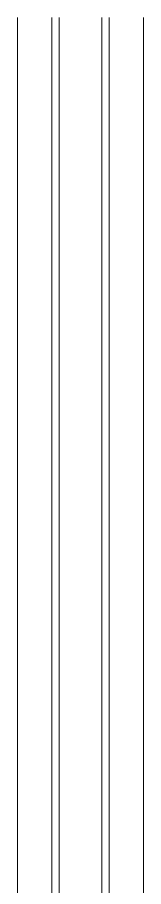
# Model space of a CAD drawing. Header units: feet. Extents: x -21 to 5170, y -254 to 1413.
# Drawn here: x 1847.77 to 1852.42, y 76.14 to 108.06 of the extents above; entities that cross this region are included whole.
import ezdxf

# ---------------------------------------------------------------- set-up
doc = ezdxf.new("R2010")
doc.units = ezdxf.units.FT
doc.header["$MEASUREMENT"] = 0
doc.layers.add('ATI CENTER SUPPORT', color=7, linetype='Continuous')

msp = doc.modelspace()

# ---------------------------------------------------------------- linework, layer by layer
at = {"layer": 'ATI CENTER SUPPORT', "color": 8, "linetype": 'Continuous', "lineweight": 15}
for p, q in [((1847.77006, 108.06425), (1847.77029, 68.59497)), ((1849.03955, 108.06425), (1849.03955, 25.40257)), ((1849.30717, 108.06425), (1849.30717, 25.40257)), ((1850.88442, 108.06425), (1850.88442, 25.40257)), ((1851.15204, 108.06425), (1851.15204, 25.40257)), ((1852.42153, 108.06425), (1852.42153, 25.40257))]:
    msp.add_line(p, q, dxfattribs=at)

doc.saveas('drawing.dxf')
